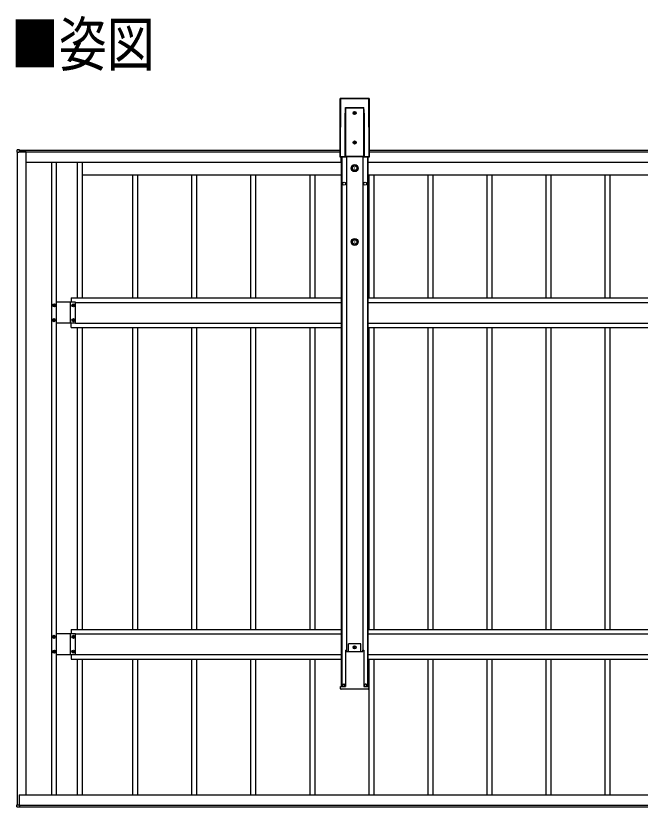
# Model space of a CAD drawing. Units: millimetres, scale not verified. Extents: x -12615 to 12615, y -8910 to 8910.
# Drawn here: x -3539 to -1424, y 203 to 2882 of the extents above; entities that cross this region are included whole.
import ezdxf
from ezdxf.enums import TextEntityAlignment as Align

# ---------------------------------------------------------------- set-up
doc = ezdxf.new("R2010")
doc.units = ezdxf.units.MM
doc.header["$LTSCALE"] = 50
doc.layers.add('0-2_USER1', color=3, linetype='Continuous')
doc.layers.add('0-5_YKK_A1', color=4, linetype='Continuous')
doc.styles.add('ＭＳ ゴシック', font='')
doc.styles.get('ＭＳ ゴシック').set_extended_font_data('MS Gothic')

msp = doc.modelspace()

# ---------------------------------------------------------------- linework, layer by layer
at = {"layer": '0-5_YKK_A1'}
for p, q in [((-2440.84, 2602.09), (-2441.47, 2404.95)), ((-2440.99, 2405.43), (-2440.36, 2601.61)), ((-2440.36, 2601.61), (-2440.84, 2602.09)), ((-2440.84, 2602.09), (-2440.84, 2602.09)), ((-2439.86, 2601.58), (-2440.49, 2405.4)), ((-2342.83, 2602.59), (-2440.34, 2602.59)), ((-2440.34, 2602.59), (-2440.34, 2602.58)), ((-2440.34, 2602.58), (-2439.86, 2602.11)), ((-2342.83, 2602.58), (-2440.34, 2602.58)), ((-2439.86, 2602.11), (-2343.31, 2602.11)), ((-2439.86, 2602.11), (-2439.86, 2601.58)), ((-2343.31, 2601.58), (-2439.86, 2601.58)), ((-2343.31, 2602.11), (-2342.83, 2602.58)), ((-2343.31, 2602.11), (-2343.31, 2601.58)), ((-2342.68, 2405.4), (-2343.31, 2601.58)), ((-2342.83, 2602.59), (-2342.83, 2602.58)), ((-2342.33, 2602.09), (-2342.81, 2601.61)), ((-2342.81, 2601.61), (-2342.18, 2405.43)), ((-2341.7, 2404.95), (-2342.33, 2602.09)), ((-2341.7, 2404.94), (-2342.33, 2602.09)), ((-2342.33, 2602.09), (-2342.33, 2602.09)), ((-2424.11, 2405.51), (-2423.64, 2552.29)), ((-2423.14, 2552.27), (-2423.61, 2405.48)), ((-2423.14, 2405.95), (-2423.14, 2552.27)), ((-2422.64, 2571.5), (-2360.53, 2571.5)), ((-2360.52, 2568.88), (-2422.64, 2568.88)), ((-2422.64, 2568.88), (-2422.64, 2405.95)), ((-2391.1, 2554.36), (-2391.1, 2555.32)), ((-2360.52, 2405.95), (-2360.52, 2568.88)), ((-2360.02, 2552.27), (-2360.02, 2405.95)), ((-2359.55, 2405.48), (-2360.02, 2552.27)), ((-2359.52, 2552.29), (-2359.05, 2405.51)), ((-2391.1, 2454.36), (-2391.1, 2455.32)), ((-3527.08, 2428.28), (-3534.61, 2427.81)), ((-3534.61, 2420.08), (-3528.9, 2420.08)), ((-3533.58, 211.05), (-3533.58, 2420.08)), ((-3528.9, 2420.08), (-3528.58, 2420.08)), ((-3528.58, 2420.08), (-3528.58, 2421.28)), ((-3503.58, 2421.26), (-3528.58, 2421.26)), ((-3528.08, 2421.26), (-3528.08, 2421.58)), ((-3527.08, 2427.78), (-3527.08, 2428.28)), ((-3527.08, 2421.88), (-3527.08, 2427.78)), ((-3527.08, 2426.76), (-2441.4, 2426.76)), ((-3527.08, 2421.76), (-2441.41, 2421.76)), ((-3525.08, 2421.74), (-2441.41, 2421.74)), ((-3525.08, 2421.74), (-3525.08, 2421.26)), ((-3503.58, 244.35), (-3503.58, 2421.26)), ((-2341.77, 2426.76), (684.6, 2426.76)), ((-2341.75, 2421.76), (684.59, 2421.76)), ((-2341.75, 2421.74), (684.59, 2421.74)), ((-3503.58, 2386.76), (-2437.58, 2386.76)), ((-3418.58, 2386.76), (-3418.58, 244.35)), ((-3402.58, 2386.76), (-3402.58, 244.35)), ((-3331.58, 2386.76), (-3331.58, 1926.77)), ((-3314.58, 2386.76), (-3314.58, 1926.77)), ((-2441.47, 2404.94), (-2441.47, 2404.95)), ((-2440.49, 2404.93), (-2440.97, 2404.44)), ((-2440.97, 2404.44), (-2420.21, 2404.44)), ((-2440.97, 2404.44), (-2420.21, 2404.44)), ((-2440.97, 2404.44), (-2440.97, 2404.44)), ((-2440.49, 2405.4), (-2424.11, 2405.4)), ((-2440.49, 2405.4), (-2440.49, 2404.93)), ((-2423.17, 2404.93), (-2440.49, 2404.93)), ((-2437.58, 2386.77), (-2437.58, 2404.44)), ((-2437.58, 2386.76), (-2437.58, 2404.44)), ((-2437.58, 2401.77), (-2436.58, 2401.77)), ((-2436.58, 2404.44), (-2436.58, 611.33)), ((-2435.38, 2404.44), (-2435.38, 611.33)), ((-2423.61, 2405.48), (-2423.14, 2405.95)), ((-2422.64, 2405.45), (-2423.17, 2404.93)), ((-2422.64, 2405.95), (-2360.52, 2405.95)), ((-2422.64, 2405.95), (-2422.64, 2405.45)), ((-2360.52, 2405.45), (-2422.64, 2405.45)), ((-2420.21, 2404.44), (-2419.96, 2405.33)), ((-2419.96, 2405.33), (-2363.08, 2405.33)), ((-2419.08, 2405.33), (-2419.08, 729.5)), ((-2364.08, 2405.33), (-2364.08, 729.5)), ((-2363.08, 2405.33), (-2362.83, 2404.44)), ((-2362.83, 2404.44), (-2342.2, 2404.44)), ((-2362.83, 2404.44), (-2342.2, 2404.44)), ((-2360.52, 2405.95), (-2360.52, 2405.45)), ((-2359.99, 2404.93), (-2360.52, 2405.45)), ((-2360.02, 2405.95), (-2359.55, 2405.48)), ((-2342.68, 2404.93), (-2359.99, 2404.93)), ((-2359.06, 2405.4), (-2342.68, 2405.4)), ((-2347.78, 2404.44), (-2347.78, 611.33)), ((-2346.58, 2404.44), (-2346.58, 611.33)), ((-2346.58, 2401.77), (-2345.58, 2401.77)), ((-2345.58, 2386.77), (-2345.58, 2404.44)), ((-2345.58, 2386.76), (-2345.58, 2404.44)), ((-2345.58, 2386.76), (688.42, 2386.76)), ((-2342.68, 2404.93), (-2342.68, 2405.4)), ((-2342.2, 2404.44), (-2342.68, 2404.93)), ((-2342.2, 2404.44), (-2342.2, 2404.44)), ((-2342.18, 2405.43), (-2341.7, 2404.94)), ((-2341.7, 2404.95), (-2341.7, 2404.94)), ((-3314.58, 2343.77), (-3127.48, 2343.77)), ((-3142.58, 1926.77), (-3142.58, 2343.77)), ((-3142.58, 2343.77), (-2927.48, 2343.77)), ((-3125.58, 1926.77), (-3125.58, 2343.77)), ((-2942.58, 1926.77), (-2942.58, 2343.77)), ((-2942.58, 2343.77), (-2727.48, 2343.77)), ((-2925.58, 1926.77), (-2925.58, 2343.77)), ((-2742.58, 1926.77), (-2742.58, 2343.77)), ((-2742.58, 2343.77), (-2527.48, 2343.77)), ((-2725.58, 1926.77), (-2725.58, 2343.77)), ((-2542.58, 1926.77), (-2542.58, 2343.77)), ((-2542.58, 2343.77), (-2436.58, 2343.77)), ((-2525.58, 1926.77), (-2525.58, 2343.77)), ((-2346.58, 2343.77), (-2327.48, 2343.77)), ((-2342.58, 1926.77), (-2342.58, 2343.77)), ((-2342.58, 2343.77), (-2127.48, 2343.77)), ((-2325.58, 1926.77), (-2325.58, 2343.77)), ((-2142.58, 1926.77), (-2142.58, 2343.77)), ((-2142.58, 2343.77), (-1927.48, 2343.77)), ((-2125.58, 1926.77), (-2125.58, 2343.77)), ((-1942.58, 1926.77), (-1942.58, 2343.77)), ((-1942.58, 2343.77), (-1727.48, 2343.77)), ((-1925.58, 1926.77), (-1925.58, 2343.77)), ((-1742.58, 1926.77), (-1742.58, 2343.77)), ((-1742.58, 2343.77), (-1527.48, 2343.77)), ((-1725.58, 1926.77), (-1725.58, 2343.77)), ((-1542.58, 1926.77), (-1542.58, 2343.77)), ((-1542.58, 2343.77), (-1327.48, 2343.77)), ((-1525.58, 1926.77), (-1525.58, 2343.77)), ((-3410.06, 1903.21), (-3410.06, 1904.17)), ((-3336.58, 1912.27), (-3402.58, 1912.27)), ((-3336.58, 1912.27), (-3402.58, 1912.27)), ((-3354.08, 1841.27), (-3354.08, 1912.27)), ((-3354.08, 1841.27), (-3354.08, 1912.27)), ((-3351.58, 1926.77), (-3351.58, 1912.27)), ((-3351.58, 1926.77), (-2436.58, 1926.77)), ((-3344.06, 1903.21), (-3344.06, 1904.17)), ((-3336.58, 1841.27), (-3336.58, 1912.27)), ((-3336.58, 1841.27), (-3336.58, 1912.27)), ((-3336.58, 1911.77), (-2436.58, 1911.77)), ((-2346.58, 1926.77), (689.42, 1926.77)), ((-2346.58, 1911.77), (689.42, 1911.77)), ((-3410.06, 1853.21), (-3410.06, 1854.17)), ((-3344.06, 1853.21), (-3344.06, 1854.17)), ((-3336.58, 1841.27), (-3402.58, 1841.27)), ((-3336.58, 1841.27), (-3402.58, 1841.27)), ((-3351.58, 1826.77), (-3351.58, 1841.27)), ((-3351.58, 1826.77), (-2436.58, 1826.77)), ((-3336.58, 1841.77), (-2436.58, 1841.77)), ((-3331.58, 1826.77), (-3331.58, 804.35)), ((-3314.58, 1826.77), (-3314.58, 804.35)), ((-3142.58, 804.35), (-3142.58, 1826.77)), ((-3125.58, 804.35), (-3125.58, 1826.77)), ((-2942.58, 804.35), (-2942.58, 1826.77)), ((-2925.58, 804.35), (-2925.58, 1826.77)), ((-2742.58, 804.35), (-2742.58, 1826.77)), ((-2725.58, 804.35), (-2725.58, 1826.77)), ((-2542.58, 804.35), (-2542.58, 1826.77)), ((-2525.58, 804.35), (-2525.58, 1826.77)), ((-2346.58, 1841.77), (689.42, 1841.77)), ((-2346.58, 1826.77), (689.42, 1826.77)), ((-2342.58, 804.35), (-2342.58, 1826.77)), ((-2325.58, 804.35), (-2325.58, 1826.77)), ((-2142.58, 804.35), (-2142.58, 1826.77)), ((-2125.58, 804.35), (-2125.58, 1826.77)), ((-1942.58, 804.35), (-1942.58, 1826.77)), ((-1925.58, 804.35), (-1925.58, 1826.77)), ((-1742.58, 804.35), (-1742.58, 1826.77)), ((-1725.58, 804.35), (-1725.58, 1826.77)), ((-1542.58, 804.35), (-1542.58, 1826.77)), ((-1525.58, 804.35), (-1525.58, 1826.77)), ((-3351.58, 804.35), (-3351.58, 789.85)), ((-3351.58, 804.35), (-2436.58, 804.35)), ((-2346.58, 804.35), (689.42, 804.35)), ((-3410.06, 780.79), (-3410.06, 781.75)), ((-3336.58, 789.85), (-3402.58, 789.85)), ((-3354.08, 718.85), (-3354.08, 789.85)), ((-3344.06, 780.79), (-3344.06, 781.75)), ((-3336.58, 718.85), (-3336.58, 789.85)), ((-3336.58, 789.35), (-2436.58, 789.35)), ((-2346.58, 789.35), (689.42, 789.35)), ((-2371.08, 755.33), (-2412.08, 755.33)), ((-2412.08, 729.5), (-2412.08, 755.33)), ((-2371.08, 729.5), (-2371.08, 755.33)), ((-3410.06, 730.79), (-3410.06, 731.75)), ((-3344.06, 730.79), (-3344.06, 731.75)), ((-2422.83, 734.69), (-2422.83, 611.48)), ((-2422.47, 734.83), (-2422.82, 734.83)), ((-2422.47, 734.83), (-2421.97, 734.83)), ((-2421.97, 734.83), (-2419.93, 734.83)), ((-2419.62, 729.5), (-2419.93, 734.83)), ((-2391.1, 745.77), (-2391.1, 746.73)), ((-2363.23, 734.83), (-2361.19, 734.83)), ((-2361.19, 734.83), (-2360.69, 734.83)), ((-2360.69, 734.83), (-2360.35, 734.83)), ((-2360.33, 734.69), (-2360.33, 611.48)), ((-3336.58, 718.85), (-3402.58, 718.85)), ((-3351.58, 718.85), (-3351.58, 704.35)), ((-3351.58, 704.35), (-2436.58, 704.35)), ((-3336.58, 719.35), (-2436.58, 719.35)), ((-3331.58, 704.35), (-3331.58, 244.35)), ((-3314.58, 704.35), (-3314.58, 244.35)), ((-3142.58, 244.35), (-3142.58, 704.35)), ((-3125.58, 244.35), (-3125.58, 704.35)), ((-2942.58, 244.35), (-2942.58, 704.35)), ((-2925.58, 244.35), (-2925.58, 704.35)), ((-2742.58, 244.35), (-2742.58, 704.35)), ((-2725.58, 244.35), (-2725.58, 704.35)), ((-2542.58, 244.35), (-2542.58, 704.35)), ((-2525.58, 244.35), (-2525.58, 704.35)), ((-2346.58, 719.35), (689.42, 719.35)), ((-2346.58, 704.35), (689.42, 704.35)), ((-2342.58, 244.35), (-2342.58, 704.35)), ((-2325.58, 244.35), (-2325.58, 704.35)), ((-2142.58, 244.35), (-2142.58, 704.35)), ((-2125.58, 244.35), (-2125.58, 704.35)), ((-1942.58, 244.35), (-1942.58, 704.35)), ((-1925.58, 244.35), (-1925.58, 704.35)), ((-1742.58, 244.35), (-1742.58, 704.35)), ((-1725.58, 244.35), (-1725.58, 704.35)), ((-1542.58, 244.35), (-1542.58, 704.35)), ((-1525.58, 244.35), (-1525.58, 704.35)), ((-2438.95, 611.33), (-2423.94, 611.33)), ((-2423.42, 601.83), (-2436.99, 601.83)), ((-2433.08, 611.33), (-2433.08, 615.33)), ((-2424.08, 611.33), (-2424.08, 615.33)), ((-2423.94, 611.33), (-2422.94, 611.33)), ((-2421.92, 601.83), (-2423.42, 601.83)), ((-2422.85, 611.33), (-2422.94, 611.33)), ((-2421.55, 601.83), (-2421.92, 601.83)), ((-2361.62, 601.83), (-2421.55, 601.83)), ((-2361.24, 601.83), (-2361.62, 601.83)), ((-2359.75, 601.83), (-2361.24, 601.83)), ((-2360.32, 611.33), (-2360.22, 611.33)), ((-2360.22, 611.33), (-2359.22, 611.33)), ((-2346.17, 601.83), (-2359.75, 601.83)), ((-2359.22, 611.33), (-2344.21, 611.33)), ((-2359.08, 611.33), (-2359.08, 615.33)), ((-2350.08, 611.33), (-2350.08, 615.33)), ((-2344.21, 611.33), (-2343.71, 611.33)), ((-2343.71, 611.33), (-2344.18, 603.71)), ((-3528.08, 244.35), (1846.42, 244.35)), ((-3528.08, 244.35), (-3528.08, 209.55)), ((-3534.61, 211.05), (-3528.9, 211.05)), ((-3527.08, 202.85), (-3534.61, 203.31)), ((-3528.9, 211.05), (-3528.58, 211.05)), ((-3528.58, 211.05), (-3528.58, 209.85)), ((-3528.58, 211.05), (-3528.58, 209.85)), ((-3528.08, 209.85), (-3528.58, 209.85)), ((-3527.08, 209.35), (1866.92, 209.35)), ((-3527.08, 209.25), (-3527.08, 203.34)), ((-3527.08, 204.35), (1866.92, 204.35)), ((-3527.08, 203.34), (-3527.08, 202.85))]:
    msp.add_line(p, q, dxfattribs=at)
for points in [[(-2440.84, 2602.09), (-2441.47, 2404.94), (-2440.99, 2405.43)], [(-2423, 2568.91), (-2422.73, 2570.89), (-2422.64, 2571.46), (-2422.64, 2571.5)], [(-2422.64, 2568.88), (-2422.67, 2568.88), (-2422.69, 2568.88), (-2422.71, 2568.88), (-2422.73, 2568.88), (-2422.76, 2568.88), (-2422.78, 2568.88), (-2422.8, 2568.88), (-2422.82, 2568.88)], [(-2393.02, 2553.4), (-2393.98, 2553.4), (-2393.98, 2552.44), (-2393.02, 2552.44)], [(-2391.1, 2555.32), (-2392.06, 2555.32), (-2392.06, 2554.36)], [(-2392.06, 2551.48), (-2392.06, 2550.52), (-2391.1, 2550.52), (-2391.1, 2551.48)], [(-2390.14, 2552.44), (-2389.18, 2552.44), (-2389.18, 2553.4), (-2390.14, 2553.4)], [(-2360.34, 2568.88), (-2360.48, 2570.88), (-2360.52, 2571.46), (-2360.53, 2571.5)], [(-2360.52, 2568.88), (-2360.5, 2568.88), (-2360.48, 2568.88), (-2360.45, 2568.88), (-2360.43, 2568.88), (-2360.41, 2568.88), (-2360.38, 2568.88), (-2360.36, 2568.88), (-2360.34, 2568.88)], [(-2393.02, 2453.4), (-2393.98, 2453.4), (-2393.98, 2452.44), (-2393.02, 2452.44)], [(-2391.1, 2455.32), (-2392.06, 2455.32), (-2392.06, 2454.36)], [(-2392.06, 2451.48), (-2392.06, 2450.52), (-2391.1, 2450.52), (-2391.1, 2451.48)], [(-2390.14, 2452.44), (-2389.18, 2452.44), (-2389.18, 2453.4), (-2390.14, 2453.4)], [(-3535.08, 2427.32), (-3535.08, 2420.08), (-3534.61, 2420.08)], [(-3528.28, 2421.58), (-3527.08, 2421.58), (-3527.08, 2421.88)], [(-2422.64, 2405.95), (-2422.74, 2405.95), (-2422.83, 2405.95), (-2422.91, 2405.95), (-2422.99, 2405.95), (-2423.05, 2405.95), (-2423.1, 2405.95), (-2423.13, 2405.95), (-2423.14, 2405.95)], [(-2360.52, 2405.95), (-2360.43, 2405.95), (-2360.34, 2405.95), (-2360.25, 2405.95), (-2360.18, 2405.95), (-2360.12, 2405.95), (-2360.07, 2405.95), (-2360.04, 2405.95), (-2360.02, 2405.95)], [(-3411.02, 1901.29), (-3411.98, 1901.29), (-3411.98, 1902.25), (-3411.02, 1902.25)], [(-3410.06, 1904.17), (-3409.1, 1904.17), (-3409.1, 1903.21)], [(-3408.14, 1902.25), (-3407.18, 1902.25), (-3407.18, 1901.29), (-3408.14, 1901.29)], [(-3345.02, 1901.29), (-3345.98, 1901.29), (-3345.98, 1902.25), (-3345.02, 1902.25)], [(-3344.06, 1904.17), (-3343.1, 1904.17), (-3343.1, 1903.21)], [(-3342.14, 1902.25), (-3341.18, 1902.25), (-3341.18, 1901.29), (-3342.14, 1901.29)], [(-3409.1, 1900.33), (-3409.1, 1899.37), (-3410.06, 1899.37), (-3410.06, 1900.33)], [(-3343.1, 1900.33), (-3343.1, 1899.37), (-3344.06, 1899.37), (-3344.06, 1900.33)], [(-3411.02, 1851.29), (-3411.98, 1851.29), (-3411.98, 1852.25), (-3411.02, 1852.25)], [(-3410.06, 1854.17), (-3409.1, 1854.17), (-3409.1, 1853.21)], [(-3409.1, 1850.33), (-3409.1, 1849.37), (-3410.06, 1849.37), (-3410.06, 1850.33)], [(-3408.14, 1852.25), (-3407.18, 1852.25), (-3407.18, 1851.29), (-3408.14, 1851.29)], [(-3345.02, 1851.29), (-3345.98, 1851.29), (-3345.98, 1852.25), (-3345.02, 1852.25)], [(-3344.06, 1854.17), (-3343.1, 1854.17), (-3343.1, 1853.21)], [(-3343.1, 1850.33), (-3343.1, 1849.37), (-3344.06, 1849.37), (-3344.06, 1850.33)], [(-3342.14, 1852.25), (-3341.18, 1852.25), (-3341.18, 1851.29), (-3342.14, 1851.29)], [(-3411.02, 778.87), (-3411.98, 778.87), (-3411.98, 779.83), (-3411.02, 779.83)], [(-3410.06, 781.75), (-3409.1, 781.75), (-3409.1, 780.79)], [(-3409.1, 777.91), (-3409.1, 776.95), (-3410.06, 776.95), (-3410.06, 777.91)], [(-3408.14, 779.83), (-3407.18, 779.83), (-3407.18, 778.87), (-3408.14, 778.87)], [(-3345.02, 778.87), (-3345.98, 778.87), (-3345.98, 779.83), (-3345.02, 779.83)], [(-3344.06, 781.75), (-3343.1, 781.75), (-3343.1, 780.79)], [(-3343.1, 777.91), (-3343.1, 776.95), (-3344.06, 776.95), (-3344.06, 777.91)], [(-3342.14, 779.83), (-3341.18, 779.83), (-3341.18, 778.87), (-3342.14, 778.87)], [(-3411.02, 728.87), (-3411.98, 728.87), (-3411.98, 729.83), (-3411.02, 729.83)], [(-3410.06, 731.75), (-3409.1, 731.75), (-3409.1, 730.79)], [(-3409.1, 727.91), (-3409.1, 726.95), (-3410.06, 726.95), (-3410.06, 727.91)], [(-3408.14, 729.83), (-3407.18, 729.83), (-3407.18, 728.87), (-3408.14, 728.87)], [(-3345.02, 728.87), (-3345.98, 728.87), (-3345.98, 729.83), (-3345.02, 729.83)], [(-3344.06, 731.75), (-3343.1, 731.75), (-3343.1, 730.79)], [(-3343.1, 727.91), (-3343.1, 726.95), (-3344.06, 726.95), (-3344.06, 727.91)], [(-3342.14, 729.83), (-3341.18, 729.83), (-3341.18, 728.87), (-3342.14, 728.87)], [(-2419.62, 729.5), (-2363.54, 729.5), (-2363.23, 734.83)], [(-2393.02, 744.81), (-2393.98, 744.81), (-2393.98, 743.85), (-2393.02, 743.85)], [(-2391.1, 746.73), (-2392.06, 746.73), (-2392.06, 745.77)], [(-2392.06, 742.89), (-2392.06, 741.93), (-2391.1, 741.93), (-2391.1, 742.89)], [(-2390.14, 743.85), (-2389.18, 743.85), (-2389.18, 744.81), (-2390.14, 744.81)], [(-2438.99, 603.71), (-2439.45, 611.33), (-2438.95, 611.33)], [(-3535.08, 203.81), (-3535.08, 211.05), (-3534.61, 211.05)], [(-3528.28, 209.55), (-3527.08, 209.55), (-3527.08, 209.25)]]:
    msp.add_lwpolyline(points, dxfattribs=at)
for centre, radius in [((-2391.58, 2552.92), 5.3), ((-2391.58, 2452.92), 5.3), ((-2391.52, 2366.41), 12), ((-2391.52, 2366.41), 10.88), ((-2391.52, 2366.41), 7.48), ((-2391.52, 2366.41), 0.5), ((-2427.08, 2313.77), 5), ((-2356.08, 2313.77), 5), ((-2391.52, 2116.41), 12), ((-2391.52, 2116.41), 10.88), ((-2391.52, 2116.41), 7.48), ((-2391.52, 2116.41), 0.5), ((-3409.58, 1901.77), 5.3), ((-3343.58, 1901.77), 5.3), ((-3409.58, 1851.77), 5.3), ((-3343.58, 1851.77), 5.3), ((-3409.58, 779.35), 5.3), ((-3343.58, 779.35), 5.3), ((-3409.58, 729.35), 5.3), ((-3343.58, 729.35), 5.3), ((-2391.58, 744.33), 5.3), ((-2428.58, 615.83), 5), ((-2354.58, 615.83), 5)]:
    msp.add_circle(centre, radius, dxfattribs=at)
for centre, radius, start, end in [((-2440.34, 2602.09), 0.5, 90, 179.81634), ((-2440.33, 2602.08), 0.501, 90.24971, 179.75029), ((-2439.86, 2601.6), 0.501, 90.24971, 179.75029), ((-2439.96, 2604.34), 2.76, 261.80183, 272.1952), ((-2343.31, 2601.6), 0.501, 0.24971, 89.75029), ((-2343.2, 2604.34), 2.76, 267.8048, 278.19817), ((-2342.83, 2602.09), 0.5, 0.18366, 90), ((-2342.83, 2602.08), 0.501, 0.24971, 89.75029), ((-2423.54, 2549.54), 2.76, 81.80183, 92.1952), ((-2424.21, 2559.91), 9.09, 81.20266, 82.35702), ((-1981.27, 2538.92), 442.57, 175.77814, 176.1178), ((-2393.02, 2554.36), 0.96, 270, 0), ((-2393.02, 2551.48), 0.96, 0, 90), ((-2390.14, 2554.36), 0.96, 180, 270), ((-2390.14, 2551.48), 0.96, 90, 180), ((-2659.26, 2527.92), 301.89, 7.80423, 8.30085), ((-2358.95, 2559.91), 9.09, 97.64298, 98.79734), ((-2359.63, 2549.54), 2.76, 87.8048, 98.19817), ((-2393.02, 2454.36), 0.96, 270, 0), ((-2393.02, 2451.48), 0.96, 0, 90), ((-2390.14, 2454.36), 0.96, 180, 270), ((-2390.14, 2451.48), 0.96, 90, 180), ((-3534.58, 2427.32), 0.5, 93.5, 180), ((-3528.28, 2421.28), 0.3, 90, 180), ((-2440.97, 2404.95), 0.501, 180.24971, 269.75029), ((-2440.97, 2404.94), 0.5, 179.81634, 270), ((-2440.49, 2405.43), 0.501, 180.24971, 269.75029), ((-2440.59, 2408.16), 2.76, 261.80183, 272.1952), ((-2424.01, 2402.75), 2.76, 81.80183, 92.1952), ((-2423.7, 2402.64), 2.79, 88.18282, 98.39155), ((-2422.64, 2405.96), 0.501, 180.24971, 269.75029), ((-2360.52, 2405.96), 0.501, 270.24971, 359.75029), ((-2359.47, 2402.64), 2.79, 81.60845, 91.81718), ((-2359.16, 2402.75), 2.76, 87.8048, 98.19817), ((-2342.57, 2408.16), 2.76, 267.8048, 278.19817), ((-2342.68, 2405.43), 0.501, 270.24971, 359.75029), ((-2342.2, 2404.95), 0.501, 270.24971, 359.75029), ((-2342.2, 2404.94), 0.5, 270, 0.18366), ((-3411.02, 1903.21), 0.96, 270, 0), ((-3408.14, 1903.21), 0.96, 180, 270), ((-3345.02, 1903.21), 0.96, 270, 0), ((-3342.14, 1903.21), 0.96, 180, 270), ((-3411.02, 1900.33), 0.96, 0, 90), ((-3408.14, 1900.33), 0.96, 90, 180), ((-3345.02, 1900.33), 0.96, 0, 90), ((-3342.14, 1900.33), 0.96, 90, 180), ((-3411.02, 1853.21), 0.96, 270, 0), ((-3411.02, 1850.33), 0.96, 0, 90), ((-3408.14, 1853.21), 0.96, 180, 270), ((-3408.14, 1850.33), 0.96, 90, 180), ((-3345.02, 1853.21), 0.96, 270, 0), ((-3345.02, 1850.33), 0.96, 0, 90), ((-3342.14, 1853.21), 0.96, 180, 270), ((-3342.14, 1850.33), 0.96, 90, 180), ((-3411.02, 780.79), 0.96, 270, 0), ((-3411.02, 777.91), 0.96, 0, 90), ((-3408.14, 780.79), 0.96, 180, 270), ((-3408.14, 777.91), 0.96, 90, 180), ((-3345.02, 780.79), 0.96, 270, 0), ((-3345.02, 777.91), 0.96, 0, 90), ((-3342.14, 780.79), 0.96, 180, 270), ((-3342.14, 777.91), 0.96, 90, 180), ((-3411.02, 730.79), 0.96, 270, 0), ((-3411.02, 727.91), 0.96, 0, 90), ((-3408.14, 730.79), 0.96, 180, 270), ((-3408.14, 727.91), 0.96, 90, 180), ((-3345.02, 730.79), 0.96, 270, 0), ((-3345.02, 727.91), 0.96, 0, 90), ((-3342.14, 730.79), 0.96, 180, 270), ((-3342.14, 727.91), 0.96, 90, 180), ((-2393.02, 745.77), 0.96, 270, 0), ((-2393.02, 742.89), 0.96, 0, 90), ((-2390.14, 745.77), 0.96, 180, 270), ((-2390.14, 742.89), 0.96, 90, 180), ((-2428.58, 615.33), 4.5, 90, 180), ((-2428.58, 615.33), 4.5, 0, 90), ((-2354.58, 615.33), 4.5, 90, 180), ((-2354.58, 615.33), 4.5, 0, 90), ((-2436.99, 603.83), 2, 183.5, 270), ((-2346.17, 603.83), 2, 270, 356.5), ((-3534.58, 203.81), 0.5, 180, 266.5), ((-3528.28, 209.85), 0.3, 180, 270)]:
    msp.add_arc(centre, radius, start, end, dxfattribs=at)
for centre, major_axis, ratio, start_param, end_param in [((-2422.64, 2551.13), (0, -19.08), 0.052413, 3.5123474, 4.6513024), ((-2422.64, 2551.1), (0, -19.08), 0.026207, 3.5123474, 4.6513024), ((-2419.55, 2568.88), (0, -50), 0.061774, 4.6600291, 4.7123946), ((-2363.61, 2568.88), (0, -50), 0.061774, 1.5707907, 1.6231562), ((-2360.52, 2551.1), (0, -19.08), 0.026207, 1.6318829, 2.7708379), ((-2360.52, 2551.13), (0, -19.08), 0.052413, 1.6318829, 2.7708379), ((-2423.11, 2405.51), (-0.543, -0.848), 0.992387, 5.2824884, 5.3922079), ((-2423.17, 2405.43), (0.941, -0.042), 0.529688, 3.2789358, 4.7362857), ((-2423.11, 2405.49), (-0.293, -0.417), 0.981557, 5.3232786, 5.4329981), ((-2423.17, 2405.43), (0.185, -0.478), 0.839234, 4.3937254, 5.8510754), ((-2359.99, 2405.43), (-0.185, -0.478), 0.839234, 0.4321099, 1.8894599), ((-2359.99, 2405.43), (0.941, 0.042), 0.529688, 4.6884922, 6.1458421), ((-2360.06, 2405.49), (0.293, -0.417), 0.981557, 0.8501872, 0.9599067), ((-2360.06, 2405.51), (0.543, -0.848), 0.992387, 0.8909775, 1.0006969), ((-2422.79, 734.33), (0.031, -0.5), 0.061627, 3.1377656, 3.9231638), ((-2360.38, 734.33), (-0.031, -0.5), 0.061627, 2.3600215, 3.1454197), ((-2422.88, 611.83), (0.031, -0.5), 0.061627, 6.2793582, 7.0647564), ((-2360.29, 611.83), (-0.031, -0.5), 0.061627, 5.5016142, 6.2870124)]:
    msp.add_ellipse(centre, major_axis=major_axis, ratio=ratio, start_param=start_param, end_param=end_param, dxfattribs=at)

# ---------------------------------------------------------------- texts
at = {"layer": '0-2_USER1', "style": 'ＭＳ ゴシック', "width": 0.8}
msp.add_text('■姿図', height=148.5, dxfattribs=at).set_placement((-3555.18, 2667.26), align=Align.BOTTOM_LEFT)

doc.saveas('drawing.dxf')
